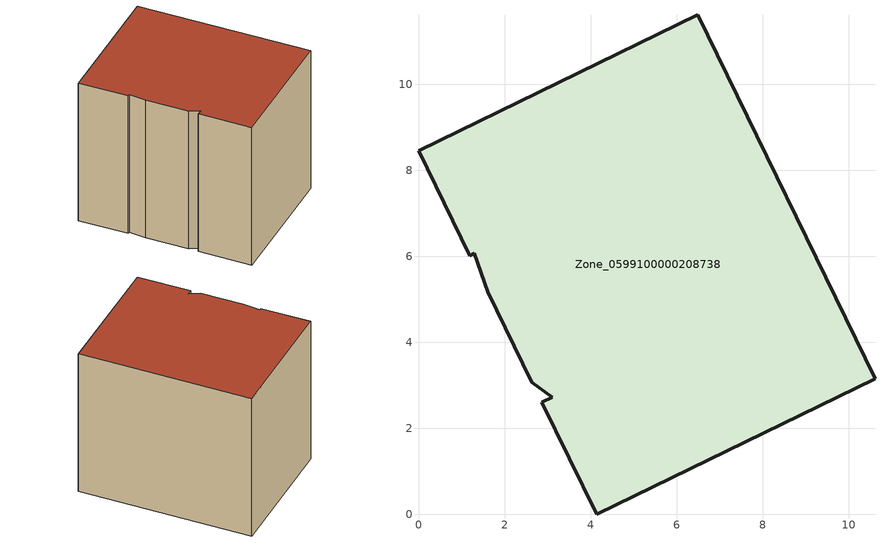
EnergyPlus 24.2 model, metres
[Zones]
Zone_0599100000208738
 floor ground (C_G): 4.14,0 2.87,2.6 3.11,2.72 2.64,3.07 1.61,5.17 1.3,6.07 1.19,6.02 0,8.45 6.49,11.62 10.61,3.16 z0
 wall outside (C_F): 4.14,0 10.61,3.16 6.49,11.62 0,8.45 1.19,6.02 1.3,6.07 1.61,5.17 2.64,3.07 3.11,2.72 2.87,2.6 4.14,0 z0:8.36
 roof outside (C_R): 2.87,2.6 4.14,0 10.61,3.16 6.49,11.62 0,8.45 1.19,6.02 1.3,6.07 1.61,5.17 2.64,3.07 3.11,2.72 z8.36
[BUILDING]
Pand.0599100000208738: North Axis=0; Terrain=City; Loads Convergence Tolerance Value=0.04; Temperature Convergence Tolerance Value=0.4; Solar Distribution=FullExterior; Maximum Number of Warmup Days=25; Minimum Number of Warmup Days=1
[Site:Location]
Rotterdam.The.Hague.AP_ZH_NLD Design_Conditions: Latitude=51.96; Longitude=4.45; Time Zone=1; Elevation=-4.5
[SITE:GROUNDTEMPERATURE:BUILDINGSURFACE]
18, 18, 18, 18, 18, 18, 18, 18, 18, 18, 18, 18
[MATERIAL] Thermal Absorptance=0.9; Solar Absorptance=0.7; Visible Absorptance=0.7
Name | Roughness | Thickness | Conductivity | Density | Specific Heat
G.TC.1965-1974 | MediumSmooth | 0.15 | 0.882353 | 540 | 1210
F.TC.1965-1974 | Rough | 0.3 | 0.697674 | 1920 | 840
R.TC.1965-1974 | MediumRough | 0.2 | 0.232558 | 1500 | 1000
[CONSTRUCTION]
C_G: G.TC.1965-1974
C_F: F.TC.1965-1974
C_R: R.TC.1965-1974
[ZONE]
Zone_0599100000208738: Type=1; Multiplier=1; Ceiling Height=Autocalculate; Volume=Autocalculate; Floor Area=autocalculate; Part of Total Floor Area=Yes
[ZONEINFILTRATION:DESIGNFLOWRATE]
Infil_Zone_0599100000208738: Zone or ZoneList or Space or SpaceList=Zone_0599100000208738; Schedule=AlwaysOn; Design Flow Rate Calculation Method=Flow/Area; Flow Rate per Floor Area=0.003; Constant Term Coefficient=1; Temperature Term Coefficient=0; Velocity Term Coefficient=0; Velocity Squared Term Coefficient=0
[HVACTEMPLATE:ZONE:IDEALLOADSAIRSYSTEM]
Zone_0599100000208738: Maximum Heating Supply Air Temperature=50; Minimum Cooling Supply Air Temperature=13; Maximum Heating Supply Air Humidity Ratio=0.0156; Minimum Cooling Supply Air Humidity Ratio=0.0077; Heating Limit=NoLimit; Cooling Limit=NoLimit; Dehumidification Control Type=ConstantSensibleHeatRatio; Cooling Sensible Heat Ratio=0.7; Dehumidification Setpoint=60; Humidification Control Type=None; Humidification Setpoint=30; Outdoor Air Method=None; Outdoor Air Flow Rate per Person=0.00944; Outdoor Air Flow Rate per Zone Floor Area=0; Outdoor Air Flow Rate per Zone=0; Demand Controlled Ventilation Type=None; Outdoor Air Economizer Type=NoEconomizer; Heat Recovery Type=None; Sensible Heat Recovery Effectiveness=0.7; Latent Heat Recovery Effectiveness=0.65
[ZONECONTROL:THERMOSTAT]
ThermostatControl_Zone_0599100000208738: Zone or ZoneList=Zone_0599100000208738; Control Type Schedule=DualSetpointControlType; Control 1=Thermostat_Zone_0599100000208738; Temperature Difference Between Cutout And Setpoint=0
[THERMOSTATSETPOINT:DUALSETPOINT]
Thermostat_Zone_0599100000208738: Heating Setpoint Temperature Schedule=HeatingSetpoint_Zone_0599100000208738; Cooling Setpoint Temperature Schedule=CoolingSetpoint_Zone_0599100000208738
[SCHEDULE:COMPACT]
HeatingSetpoint_Zone_0599100000208738: Through: 12/31, For: AllDays, Until: 24:00, 21
CoolingSetpoint_Zone_0599100000208738: Through: 12/31, For: AllDays, Until: 24:00, 24
DualSetpointControlType: Through: 12/31, For: AllDays, Until: 24:00, 4
AlwaysOn: Through: 12/31, For: AllDays, Until: 24:00, 1
